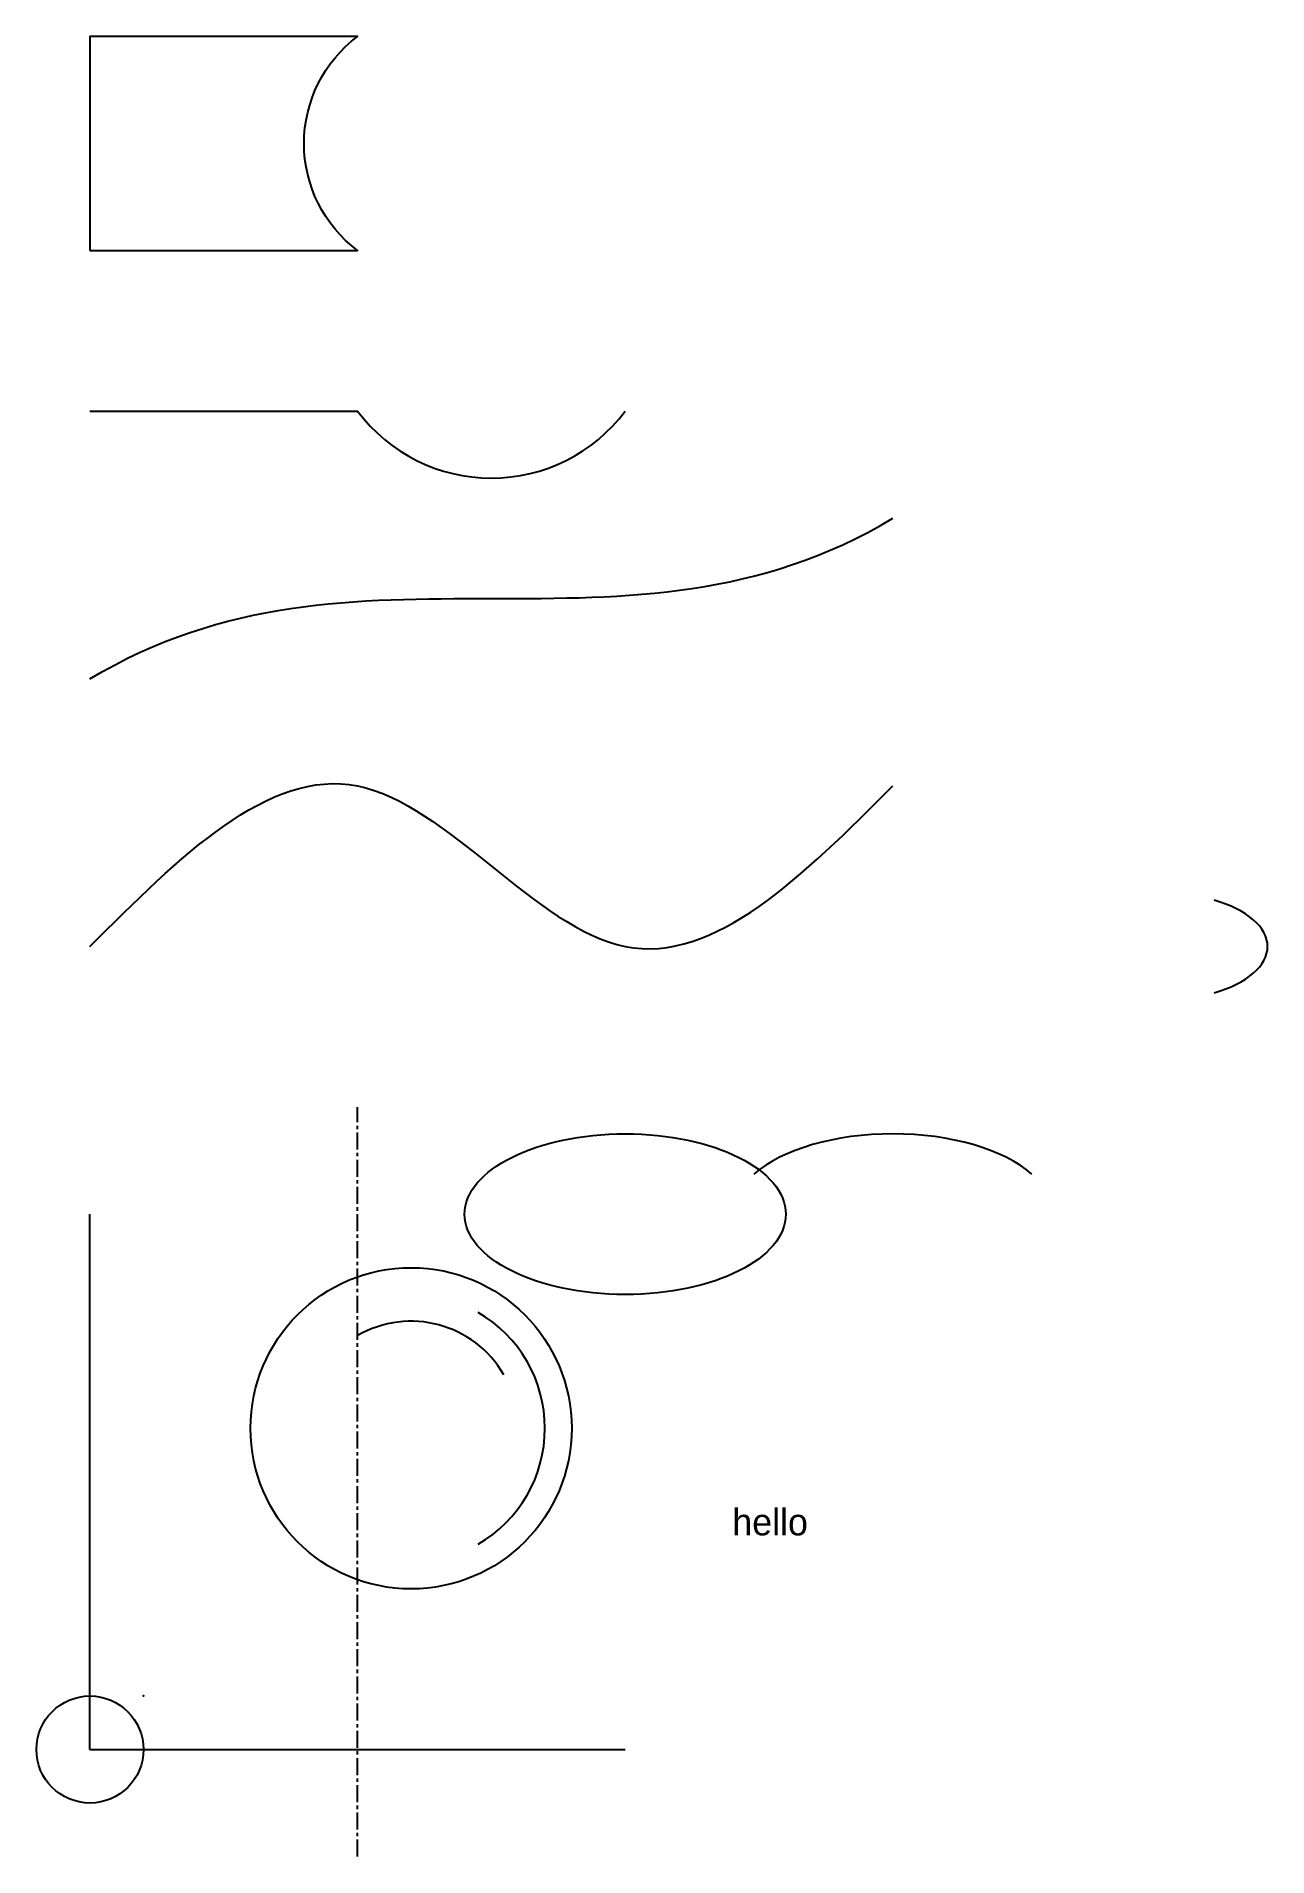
# Model space of a CAD drawing. Header units: metres. Extents: x -10 to 220, y -20 to 320.
import ezdxf

# ---------------------------------------------------------------- set-up
doc = ezdxf.new("R2010")
doc.units = ezdxf.units.M
doc.linetypes.add('CENTER', pattern=[5.08, 3.175, -0.635, 0.635, -0.635])
doc.layers.add('CENTERLINE', color=9, linetype='CENTER')
doc.layers.add('CONSTRUCTION', color=8, linetype='Continuous')

msp = doc.modelspace()

# ---------------------------------------------------------------- linework, layer by layer
msp.add_line((0, 0), (100, 0))
msp.add_lwpolyline([(0, 280), (50, 280, -0.5), (50, 320), (0, 320)], format="xyb", close=True)
msp.add_lwpolyline([(0, 250), (50, 250, 0.5), (100, 250)], format="xyb")
msp.add_circle((0, 0), 10)
for radius, start, end in [(30, 0, 360), (25, 300, 60), (20, 30, 120)]:
    msp.add_arc((60, 60), radius, start, end)
for centre, major_axis, start_param, end_param in [((200, 150), (20, 0), 5.235988, 1.047198), ((150, 100), (30, 0), 0.523599, 2.617994)]:
    msp.add_ellipse(centre, major_axis=major_axis, ratio=0.5, start_param=start_param, end_param=end_param)
msp.add_ellipse((100, 100), major_axis=(30, 0), ratio=0.5)
msp.add_open_spline([(0, 200), (50, 230), (100, 200), (150, 230)], degree=3)
msp.add_spline([(0, 150), (50, 180), (100, 150), (150, 180)], degree=3)
msp.add_point((10, 10))
at = {"layer": 'CENTERLINE'}
msp.add_line((50, -20), (50, 120), dxfattribs=at)
at = {"layer": 'CONSTRUCTION'}
msp.add_line((0, 0), (0, 100), dxfattribs=at)

# ---------------------------------------------------------------- texts
msp.add_text('hello', height=5).set_placement((120, 40))

doc.saveas('drawing.dxf')
